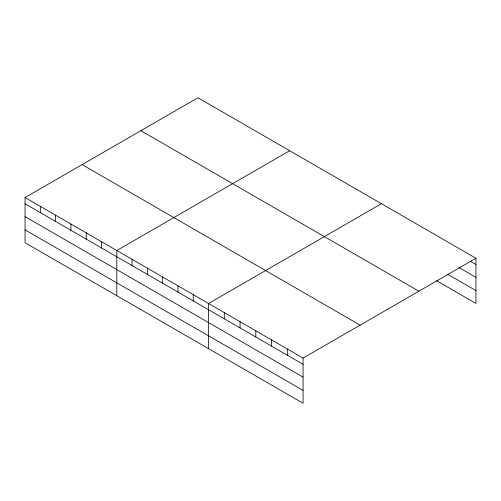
<?xml version="1.0" encoding="UTF-8"?>
<svg xmlns="http://www.w3.org/2000/svg" width="501" height="501" viewBox="0 0 501 501"><rect width="100%" height="100%" fill="white"/><g stroke="black" fill="none" stroke-linecap="round" stroke-linejoin="round"><path stroke-width="0.75" d="M25.05 197.557L303.074 358.071L303.074 403.255L25.05 242.734L25.05 197.557L197.926 97.745L475.95 258.265L475.95 303.443L436.565 280.704M289.672 150.72L116.796 250.525L116.796 295.703M381.424 203.688L208.548 303.5L208.548 348.677M303.074 358.071L475.95 258.265M470.044 261.084L475.95 264.497M458.885 267.496L475.95 277.347M447.725 274.291L475.95 290.593M140.875 130.686L418.899 291.2M82.101 164.622L360.125 325.136M25.05 203.788L303.074 364.302M25.05 216.639L303.074 377.153M25.05 229.884L303.074 390.398M287.323 348.978L287.323 355.209M271.567 339.878L271.567 346.11M255.811 330.785L255.811 337.016M240.054 321.692L240.054 327.917M224.304 312.593L224.304 318.824M193.254 294.669L193.254 300.901M177.961 285.839L177.961 292.07M162.675 277.009L162.675 283.24M147.382 268.185L147.382 274.416M132.089 259.355L132.089 265.586M101.509 241.701L101.509 247.926M86.216 232.871L86.216 239.102M70.923 224.041L70.923 230.272M55.63 215.211L55.63 221.442M40.343 206.387L40.343 212.612"/></g></svg>
